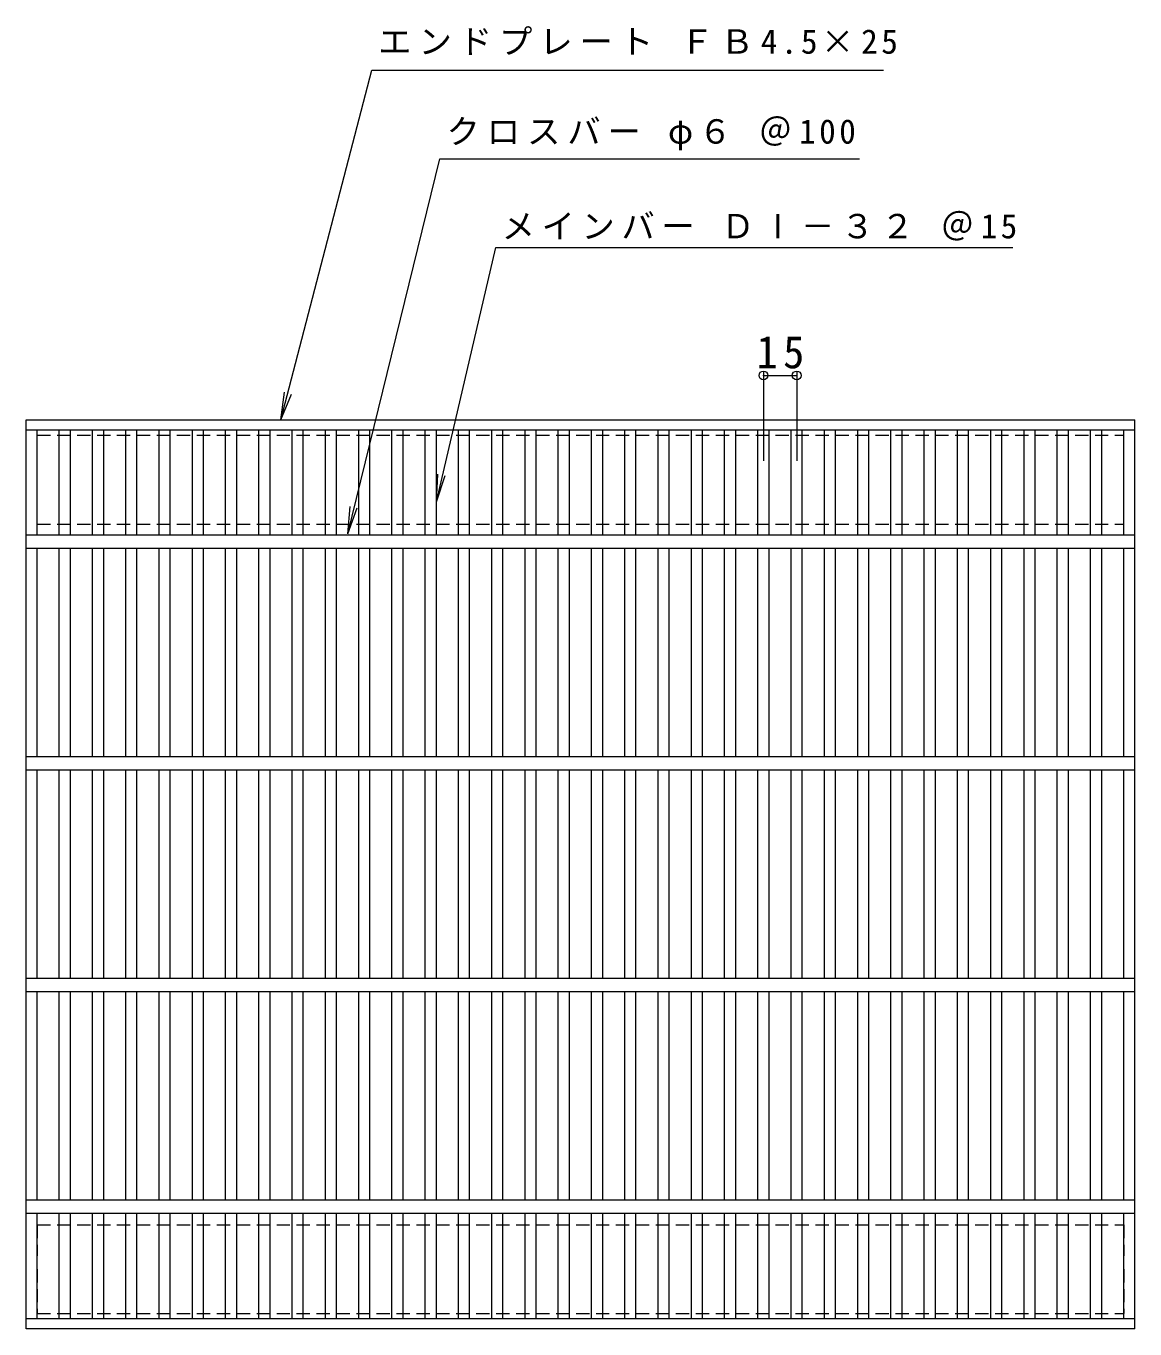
# Model space of a CAD drawing. Units: millimetres, scale not verified. Extents: x -593 to 829, y -688 to 560.
# Drawn here: x -591 to -91, y -27 to 560 of the extents above; entities that cross this region are included whole.
import ezdxf

# ---------------------------------------------------------------- set-up
doc = ezdxf.new("R2010")
doc.units = ezdxf.units.MM
doc.header["$LTSCALE"] = 5
doc.header["$PDMODE"] = 32
doc.header["$PDSIZE"] = 4
doc.linetypes.add('DASHED1', pattern=[1.8, 1.2, -0.6])
for name, color, linetype, lineweight in [('A-1_ピット', 2, 'Continuous', 9), ('A-2_蓋', 3, 'Continuous', 9), ('A-4_寸法', 7, 'Continuous', 9), ('A-5_仕様文', 7, 'Continuous', 9)]:
    doc.layers.add(name, color=color, linetype=linetype, lineweight=lineweight)
doc.styles.add('ＭＳ ゴシック', font='')
doc.styles.get('ＭＳ ゴシック').set_extended_font_data('MS Gothic')

msp = doc.modelspace()

# ---------------------------------------------------------------- linework, layer by layer
at = {"layer": 'A-1_ピット', "linetype": 'DASHED1'}
for p, q in [((-586.243, 335.636), (-586.243, 375.636)), ((-586.243, 375.636), (-96.243, 375.636)), ((-96.243, 335.636), (-96.243, 375.636)), ((-586.243, 335.636), (-96.243, 335.636)), ((-586.243, 19.636), (-586.243, 5.636)), ((-586.243, 19.636), (-96.243, 19.636)), ((-96.243, 19.636), (-96.243, 5.636)), ((-586.243, -0.364), (-586.243, -20.365)), ((-96.243, -0.364), (-96.243, -20.365)), ((-586.243, -20.365), (-96.243, -20.365))]:
    msp.add_line(p, q, dxfattribs=at)
at = {"layer": 'A-2_蓋'}
for p, q in [((-591.243, -27.364), (-591.243, 382.636)), ((-591.243, 382.636), (-91.243, 382.636)), ((-91.243, -27.364), (-91.243, 382.636)), ((-591.243, 378.135), (-91.243, 378.135)), ((-586.243, 330.636), (-586.243, 378.135)), ((-576.243, 330.636), (-576.243, 378.135)), ((-571.244, 330.636), (-571.244, 378.135)), ((-561.243, 330.636), (-561.243, 378.135)), ((-556.244, 330.636), (-556.244, 378.135)), ((-546.243, 330.636), (-546.243, 378.135)), ((-541.244, 330.636), (-541.244, 378.135)), ((-531.243, 330.636), (-531.243, 378.135)), ((-526.244, 330.636), (-526.244, 378.135)), ((-516.243, 330.636), (-516.243, 378.135)), ((-511.244, 330.636), (-511.244, 378.135)), ((-501.243, 330.636), (-501.243, 378.135)), ((-496.244, 330.636), (-496.244, 378.135)), ((-486.243, 330.636), (-486.243, 378.135)), ((-481.244, 330.636), (-481.244, 378.135)), ((-471.243, 330.636), (-471.243, 378.135)), ((-466.244, 330.636), (-466.244, 378.135)), ((-456.243, 330.636), (-456.243, 378.135)), ((-451.244, 330.636), (-451.244, 378.135)), ((-441.243, 330.636), (-441.243, 378.135)), ((-436.244, 330.636), (-436.244, 378.135)), ((-426.243, 330.636), (-426.243, 378.135)), ((-421.244, 330.636), (-421.244, 378.135)), ((-411.243, 330.636), (-411.243, 378.135)), ((-406.244, 330.636), (-406.244, 378.135)), ((-396.243, 330.636), (-396.243, 378.135)), ((-391.244, 330.636), (-391.244, 378.135)), ((-381.243, 330.636), (-381.243, 378.135)), ((-376.244, 330.636), (-376.244, 378.135)), ((-366.243, 330.636), (-366.243, 378.135)), ((-361.244, 330.636), (-361.244, 378.135)), ((-351.243, 330.636), (-351.243, 378.135)), ((-346.244, 330.636), (-346.244, 378.135)), ((-336.243, 330.636), (-336.243, 378.135)), ((-331.244, 330.636), (-331.244, 378.135)), ((-321.243, 330.636), (-321.243, 378.135)), ((-316.244, 330.636), (-316.244, 378.135)), ((-306.243, 330.636), (-306.243, 378.135)), ((-301.244, 330.636), (-301.244, 378.135)), ((-291.243, 330.636), (-291.243, 378.135)), ((-286.244, 330.636), (-286.244, 378.135)), ((-276.243, 330.636), (-276.243, 378.135)), ((-271.244, 330.636), (-271.244, 378.135)), ((-261.243, 330.636), (-261.243, 378.135)), ((-256.244, 330.636), (-256.244, 378.135)), ((-246.243, 330.636), (-246.243, 378.135)), ((-241.244, 330.636), (-241.244, 378.135)), ((-231.243, 330.636), (-231.243, 378.135)), ((-226.244, 330.636), (-226.244, 378.135)), ((-216.243, 330.636), (-216.243, 378.135)), ((-211.244, 330.636), (-211.244, 378.135)), ((-201.243, 330.636), (-201.243, 378.135)), ((-196.244, 330.636), (-196.244, 378.135)), ((-186.243, 330.636), (-186.243, 378.135)), ((-181.244, 330.636), (-181.244, 378.135)), ((-171.243, 330.636), (-171.243, 378.135)), ((-166.244, 330.636), (-166.244, 378.135)), ((-156.243, 330.636), (-156.243, 378.135)), ((-151.244, 330.636), (-151.244, 378.135)), ((-141.243, 330.636), (-141.243, 378.135)), ((-136.244, 330.636), (-136.244, 378.135)), ((-126.243, 330.636), (-126.243, 378.135)), ((-121.244, 330.636), (-121.244, 378.135)), ((-111.243, 330.636), (-111.243, 378.135)), ((-106.244, 330.636), (-106.244, 378.135)), ((-96.243, 330.636), (-96.243, 378.135)), ((-91.243, 330.636), (-591.243, 330.636)), ((-91.243, 324.635), (-591.243, 324.635)), ((-586.243, 230.636), (-586.243, 324.635)), ((-576.243, 230.636), (-576.243, 324.635)), ((-571.244, 230.636), (-571.244, 324.635)), ((-561.243, 230.636), (-561.243, 324.635)), ((-556.244, 230.636), (-556.244, 324.635)), ((-546.243, 230.636), (-546.243, 324.635)), ((-541.244, 230.636), (-541.244, 324.635)), ((-531.243, 230.636), (-531.243, 324.635)), ((-526.244, 230.636), (-526.244, 324.635)), ((-516.243, 230.636), (-516.243, 324.635)), ((-511.244, 230.636), (-511.244, 324.635)), ((-501.243, 230.636), (-501.243, 324.635)), ((-496.244, 230.636), (-496.244, 324.635)), ((-486.243, 230.636), (-486.243, 324.635)), ((-481.244, 230.636), (-481.244, 324.635)), ((-471.243, 230.636), (-471.243, 324.635)), ((-466.244, 230.636), (-466.244, 324.635)), ((-456.243, 230.636), (-456.243, 324.635)), ((-451.244, 230.636), (-451.244, 324.635)), ((-441.243, 230.636), (-441.243, 324.635)), ((-436.244, 230.636), (-436.244, 324.635)), ((-426.243, 230.636), (-426.243, 324.635)), ((-421.244, 230.636), (-421.244, 324.635)), ((-411.243, 230.636), (-411.243, 324.635)), ((-406.244, 230.636), (-406.244, 324.635)), ((-396.243, 230.636), (-396.243, 324.635)), ((-391.244, 230.636), (-391.244, 324.635)), ((-381.243, 230.636), (-381.243, 324.635)), ((-376.244, 230.636), (-376.244, 324.635)), ((-366.243, 230.636), (-366.243, 324.635)), ((-361.244, 230.636), (-361.244, 324.635)), ((-351.243, 230.636), (-351.243, 324.635)), ((-346.244, 230.636), (-346.244, 324.635)), ((-336.243, 230.636), (-336.243, 324.635)), ((-331.244, 230.636), (-331.244, 324.635)), ((-321.243, 230.636), (-321.243, 324.635)), ((-316.244, 230.636), (-316.244, 324.635)), ((-306.243, 230.636), (-306.243, 324.635)), ((-301.244, 230.636), (-301.244, 324.635)), ((-291.243, 230.636), (-291.243, 324.635)), ((-286.244, 230.636), (-286.244, 324.635)), ((-276.243, 230.636), (-276.243, 324.635)), ((-271.244, 230.636), (-271.244, 324.635)), ((-261.243, 230.636), (-261.243, 324.635)), ((-256.244, 230.636), (-256.244, 324.635)), ((-246.243, 230.636), (-246.243, 324.635)), ((-241.244, 230.636), (-241.244, 324.635)), ((-231.243, 230.636), (-231.243, 324.635)), ((-226.244, 230.636), (-226.244, 324.635)), ((-216.243, 230.636), (-216.243, 324.635)), ((-211.244, 230.636), (-211.244, 324.635)), ((-201.243, 230.636), (-201.243, 324.635)), ((-196.244, 230.636), (-196.244, 324.635)), ((-186.243, 230.636), (-186.243, 324.635)), ((-181.244, 230.636), (-181.244, 324.635)), ((-171.243, 230.636), (-171.243, 324.635)), ((-166.244, 230.636), (-166.244, 324.635)), ((-156.243, 230.636), (-156.243, 324.635)), ((-151.244, 230.636), (-151.244, 324.635)), ((-141.243, 230.636), (-141.243, 324.635)), ((-136.244, 230.636), (-136.244, 324.635)), ((-126.243, 230.636), (-126.243, 324.635)), ((-121.244, 230.636), (-121.244, 324.635)), ((-111.243, 230.636), (-111.243, 324.635)), ((-106.244, 230.636), (-106.244, 324.635)), ((-96.243, 230.636), (-96.243, 324.635)), ((-91.243, 230.636), (-591.243, 230.636)), ((-91.243, 224.636), (-591.243, 224.636)), ((-586.243, 130.636), (-586.243, 224.636)), ((-576.243, 130.636), (-576.243, 224.636)), ((-571.244, 130.636), (-571.244, 224.636)), ((-561.243, 130.636), (-561.243, 224.636)), ((-556.244, 130.636), (-556.244, 224.636)), ((-546.243, 130.636), (-546.243, 224.636)), ((-541.244, 130.636), (-541.244, 224.636)), ((-531.243, 130.636), (-531.243, 224.636)), ((-526.244, 130.636), (-526.244, 224.636)), ((-516.243, 130.636), (-516.243, 224.636)), ((-511.244, 130.636), (-511.244, 224.636)), ((-501.243, 130.636), (-501.243, 224.636)), ((-496.244, 130.636), (-496.244, 224.636)), ((-486.243, 130.636), (-486.243, 224.636)), ((-481.244, 130.636), (-481.244, 224.636)), ((-471.243, 130.636), (-471.243, 224.636)), ((-466.244, 130.636), (-466.244, 224.636)), ((-456.243, 130.636), (-456.243, 224.636)), ((-451.244, 130.636), (-451.244, 224.636)), ((-441.243, 130.636), (-441.243, 224.636)), ((-436.244, 130.636), (-436.244, 224.636)), ((-426.243, 130.636), (-426.243, 224.636)), ((-421.244, 130.636), (-421.244, 224.636)), ((-411.243, 130.636), (-411.243, 224.636)), ((-406.244, 130.636), (-406.244, 224.636)), ((-396.243, 130.636), (-396.243, 224.636)), ((-391.244, 130.636), (-391.244, 224.636)), ((-381.243, 130.636), (-381.243, 224.636)), ((-376.244, 130.636), (-376.244, 224.636)), ((-366.243, 130.636), (-366.243, 224.636)), ((-361.244, 130.636), (-361.244, 224.636)), ((-351.243, 130.636), (-351.243, 224.636)), ((-346.244, 130.636), (-346.244, 224.636)), ((-336.243, 130.636), (-336.243, 224.636)), ((-331.244, 130.636), (-331.244, 224.636)), ((-321.243, 130.636), (-321.243, 224.636)), ((-316.244, 130.636), (-316.244, 224.636)), ((-306.243, 130.636), (-306.243, 224.636)), ((-301.244, 130.636), (-301.244, 224.636)), ((-291.243, 130.636), (-291.243, 224.636)), ((-286.244, 130.636), (-286.244, 224.636)), ((-276.243, 130.636), (-276.243, 224.636)), ((-271.244, 130.636), (-271.244, 224.636)), ((-261.243, 130.636), (-261.243, 224.636)), ((-256.244, 130.636), (-256.244, 224.636)), ((-246.243, 130.636), (-246.243, 224.636)), ((-241.244, 130.636), (-241.244, 224.636)), ((-231.243, 130.636), (-231.243, 224.636)), ((-226.244, 130.636), (-226.244, 224.636)), ((-216.243, 130.636), (-216.243, 224.636)), ((-211.244, 130.636), (-211.244, 224.636)), ((-201.243, 130.636), (-201.243, 224.636)), ((-196.244, 130.636), (-196.244, 224.636)), ((-186.243, 130.636), (-186.243, 224.636)), ((-181.244, 130.636), (-181.244, 224.636)), ((-171.243, 130.636), (-171.243, 224.636)), ((-166.244, 130.636), (-166.244, 224.636)), ((-156.243, 130.636), (-156.243, 224.636)), ((-151.244, 130.636), (-151.244, 224.636)), ((-141.243, 130.636), (-141.243, 224.636)), ((-136.244, 130.636), (-136.244, 224.636)), ((-126.243, 130.636), (-126.243, 224.636)), ((-121.244, 130.636), (-121.244, 224.636)), ((-111.243, 130.636), (-111.243, 224.636)), ((-106.244, 130.636), (-106.244, 224.636)), ((-96.243, 130.636), (-96.243, 224.636)), ((-91.243, 130.636), (-591.243, 130.636)), ((-91.243, 124.636), (-591.243, 124.636)), ((-586.243, 30.636), (-586.243, 124.636)), ((-576.243, 30.636), (-576.243, 124.636)), ((-571.244, 30.636), (-571.244, 124.636)), ((-561.243, 30.636), (-561.243, 124.636)), ((-556.244, 30.636), (-556.244, 124.636)), ((-546.243, 30.636), (-546.243, 124.636)), ((-541.244, 30.636), (-541.244, 124.636)), ((-531.243, 30.636), (-531.243, 124.636)), ((-526.244, 30.636), (-526.244, 124.636)), ((-516.243, 30.636), (-516.243, 124.636)), ((-511.244, 30.636), (-511.244, 124.636)), ((-501.243, 30.636), (-501.243, 124.636)), ((-496.244, 30.636), (-496.244, 124.636)), ((-486.243, 30.636), (-486.243, 124.636)), ((-481.244, 30.636), (-481.244, 124.636)), ((-471.243, 30.636), (-471.243, 124.636)), ((-466.244, 30.636), (-466.244, 124.636)), ((-456.243, 30.636), (-456.243, 124.636)), ((-451.244, 30.636), (-451.244, 124.636)), ((-441.243, 30.636), (-441.243, 124.636)), ((-436.244, 30.636), (-436.244, 124.636)), ((-426.243, 30.636), (-426.243, 124.636)), ((-421.244, 30.636), (-421.244, 124.636)), ((-411.243, 30.636), (-411.243, 124.636)), ((-406.244, 30.636), (-406.244, 124.636)), ((-396.243, 30.636), (-396.243, 124.636)), ((-391.244, 30.636), (-391.244, 124.636)), ((-381.243, 30.636), (-381.243, 124.636)), ((-376.244, 30.636), (-376.244, 124.636)), ((-366.243, 30.636), (-366.243, 124.636)), ((-361.244, 30.636), (-361.244, 124.636)), ((-351.243, 30.636), (-351.243, 124.636)), ((-346.244, 30.636), (-346.244, 124.636)), ((-336.243, 30.636), (-336.243, 124.636)), ((-331.244, 30.636), (-331.244, 124.636)), ((-321.243, 30.636), (-321.243, 124.636)), ((-316.244, 30.636), (-316.244, 124.636)), ((-306.243, 30.636), (-306.243, 124.636)), ((-301.244, 30.636), (-301.244, 124.636)), ((-291.243, 30.636), (-291.243, 124.636)), ((-286.244, 30.636), (-286.244, 124.636)), ((-276.243, 30.636), (-276.243, 124.636)), ((-271.244, 30.636), (-271.244, 124.636)), ((-261.243, 30.636), (-261.243, 124.636)), ((-256.244, 30.636), (-256.244, 124.636)), ((-246.243, 30.636), (-246.243, 124.636)), ((-241.244, 30.636), (-241.244, 124.636)), ((-231.243, 30.636), (-231.243, 124.636)), ((-226.244, 30.636), (-226.244, 124.636)), ((-216.243, 30.636), (-216.243, 124.636)), ((-211.244, 30.636), (-211.244, 124.636)), ((-201.243, 30.636), (-201.243, 124.636)), ((-196.244, 30.636), (-196.244, 124.636)), ((-186.243, 30.636), (-186.243, 124.636)), ((-181.244, 30.636), (-181.244, 124.636)), ((-171.243, 30.636), (-171.243, 124.636)), ((-166.244, 30.636), (-166.244, 124.636)), ((-156.243, 30.636), (-156.243, 124.636)), ((-151.244, 30.636), (-151.244, 124.636)), ((-141.243, 30.636), (-141.243, 124.636)), ((-136.244, 30.636), (-136.244, 124.636)), ((-126.243, 30.636), (-126.243, 124.636)), ((-121.244, 30.636), (-121.244, 124.636)), ((-111.243, 30.636), (-111.243, 124.636)), ((-106.244, 30.636), (-106.244, 124.636)), ((-96.243, 30.636), (-96.243, 124.636)), ((-91.243, 30.636), (-591.243, 30.636)), ((-91.243, 24.636), (-591.243, 24.636)), ((-586.243, -22.865), (-586.243, 24.636)), ((-576.243, -22.865), (-576.243, 24.636)), ((-571.244, -22.865), (-571.244, 24.636)), ((-561.243, -22.865), (-561.243, 24.636)), ((-556.244, -22.865), (-556.244, 24.636)), ((-546.243, -22.865), (-546.243, 24.636)), ((-541.244, -22.865), (-541.244, 24.636)), ((-531.243, -22.865), (-531.243, 24.636)), ((-526.244, -22.865), (-526.244, 24.636)), ((-516.243, -22.865), (-516.243, 24.636)), ((-511.244, -22.865), (-511.244, 24.636)), ((-501.243, -22.865), (-501.243, 24.636)), ((-496.244, -22.865), (-496.244, 24.636)), ((-486.243, -22.865), (-486.243, 24.636)), ((-481.244, -22.865), (-481.244, 24.636)), ((-471.243, -22.865), (-471.243, 24.636)), ((-466.244, -22.865), (-466.244, 24.636)), ((-456.243, -22.865), (-456.243, 24.636)), ((-451.244, -22.865), (-451.244, 24.636)), ((-441.243, -22.865), (-441.243, 24.636)), ((-436.244, -22.865), (-436.244, 24.636)), ((-426.243, -22.865), (-426.243, 24.636)), ((-421.244, -22.865), (-421.244, 24.636)), ((-411.243, -22.865), (-411.243, 24.636)), ((-406.244, -22.865), (-406.244, 24.636)), ((-396.243, -22.865), (-396.243, 24.636)), ((-391.244, -22.865), (-391.244, 24.636)), ((-381.243, -22.865), (-381.243, 24.636)), ((-376.244, -22.865), (-376.244, 24.636)), ((-366.243, -22.865), (-366.243, 24.636)), ((-361.244, -22.865), (-361.244, 24.636)), ((-351.243, -22.865), (-351.243, 24.636)), ((-346.244, -22.865), (-346.244, 24.636)), ((-336.243, -22.865), (-336.243, 24.636)), ((-331.244, -22.865), (-331.244, 24.636)), ((-321.243, -22.865), (-321.243, 24.636)), ((-316.244, -22.865), (-316.244, 24.636)), ((-306.243, -22.865), (-306.243, 24.636)), ((-301.244, -22.865), (-301.244, 24.636)), ((-291.243, -22.865), (-291.243, 24.636)), ((-286.244, -22.865), (-286.244, 24.636)), ((-276.243, -22.865), (-276.243, 24.636)), ((-271.244, -22.865), (-271.244, 24.636)), ((-261.243, -22.865), (-261.243, 24.636)), ((-256.244, -22.865), (-256.244, 24.636)), ((-246.243, -22.865), (-246.243, 24.636)), ((-241.244, -22.865), (-241.244, 24.636)), ((-231.243, -22.865), (-231.243, 24.636)), ((-226.244, -22.865), (-226.244, 24.636)), ((-216.243, -22.865), (-216.243, 24.636)), ((-211.244, -22.865), (-211.244, 24.636)), ((-201.243, -22.865), (-201.243, 24.636)), ((-196.244, -22.865), (-196.244, 24.636)), ((-186.243, -22.865), (-186.243, 24.636)), ((-181.244, -22.865), (-181.244, 24.636)), ((-171.243, -22.865), (-171.243, 24.636)), ((-166.244, -22.865), (-166.244, 24.636)), ((-156.243, -22.865), (-156.243, 24.636)), ((-151.244, -22.865), (-151.244, 24.636)), ((-141.243, -22.865), (-141.243, 24.636)), ((-136.244, -22.865), (-136.244, 24.636)), ((-126.243, -22.865), (-126.243, 24.636)), ((-121.244, -22.865), (-121.244, 24.636)), ((-111.243, -22.865), (-111.243, 24.636)), ((-106.244, -22.865), (-106.244, 24.636)), ((-96.243, -22.865), (-96.243, 24.636)), ((-91.243, -22.865), (-591.243, -22.865)), ((-91.243, -27.364), (-591.243, -27.364))]:
    msp.add_line(p, q, dxfattribs=at)
at = {"layer": 'A-4_寸法'}
for p, q in [((-258.743, 404.122), (-258.743, 364.194)), ((-258.743, 402.622), (-243.743, 402.622)), ((-243.743, 404.122), (-243.743, 364.194))]:
    msp.add_line(p, q, dxfattribs=at)
for p in [(-258.743, 402.622), (-243.743, 402.622)]:
    msp.add_point(p, dxfattribs=at)
at = {"layer": 'A-5_仕様文'}
for p, q in [((-446.093, 331.136), (-404.687, 500.368)), ((-404.687, 500.368), (-215.407, 500.368)), ((-406.244, 345.636), (-379.441, 460.368)), ((-379.441, 460.368), (-146.312, 460.368)), ((-476.318, 382.636), (-474.686, 395.029)), ((-476.318, 382.636), (-471.534, 394.184)), ((-406.244, 345.636), (-405.511, 358.114)), ((-406.244, 345.636), (-402.307, 357.5)), ((-446.093, 331.136), (-445.105, 343.597)), ((-446.093, 331.136), (-441.913, 342.916))]:
    msp.add_line(p, q, dxfattribs=at)
msp.add_lwpolyline([(-476.318, 382.636), (-435.313, 540.368), (-204.611, 540.368)], dxfattribs=at)

# ---------------------------------------------------------------- texts
at = {"layer": 'A-4_寸法', "color": 2, "insert": (-261.868, 405.622), "char_height": 14.66, "attachment_point": 7, "style": 'ＭＳ ゴシック'}
msp.add_mtext('\\T1.27;\\W0.95;15', dxfattribs=at)
at = {"layer": 'A-5_仕様文', "char_height": 11, "attachment_point": 7, "style": 'ＭＳ ゴシック'}
for s, insert in [('\\T1.21;エンドプレート\\~ＦＢ4.5×25', (-432.409, 547.082)), ('\\T1.21;クロスバー\\~φ６\\~＠100', (-401.648, 504.184)), ('\\T1.2;メインバー\\~ＤⅠ－３２\\~＠15', (-376.799, 463.432))]:
    msp.add_mtext(s, dxfattribs=dict(at, insert=insert))

doc.saveas('drawing.dxf')
